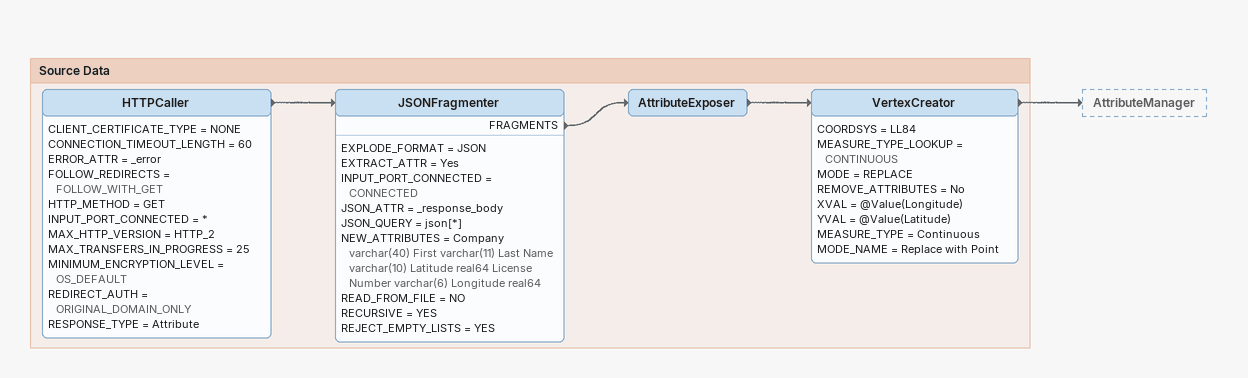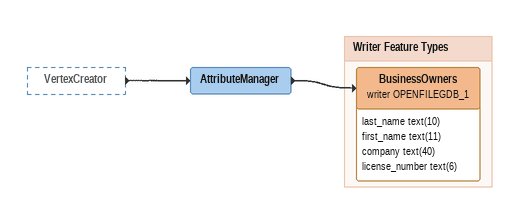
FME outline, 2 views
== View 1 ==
Bookmark: Source Data
HTTPCaller
    CLIENT_CERTIFICATE_TYPE = NONE
    CONNECTION_TIMEOUT_LENGTH = 60
    ERROR_ATTR = _error
    FOLLOW_REDIRECTS = FOLLOW_WITH_GET
    HTTP_METHOD = GET
    INPUT_PORT_CONNECTED = *
    MAX_HTTP_VERSION = HTTP_2
    MAX_TRANSFERS_IN_PROGRESS = 25
    MINIMUM_ENCRYPTION_LEVEL = OS_DEFAULT
    REDIRECT_AUTH = ORIGINAL_DOMAIN_ONLY
    RESPONSE_TYPE = Attribute
    -> JSONFragmenter
JSONFragmenter
    EXPLODE_FORMAT = JSON
    EXTRACT_ATTR = Yes
    INPUT_PORT_CONNECTED = CONNECTED
    JSON_ATTR = _response_body
    JSON_QUERY = json[*]
    NEW_ATTRIBUTES = Company varchar(40) First varchar(11) Last Name varchar(10) Latitude real64 License Number varchar(6) Longitude real64
    READ_FROM_FILE = NO
    RECURSIVE = YES
    REJECT_EMPTY_LISTS = YES
    FRAGMENTS -> AttributeExposer
AttributeExposer
    -> VertexCreator
VertexCreator
    COORDSYS = LL84
    MEASURE_TYPE_LOOKUP = CONTINUOUS
    MODE = REPLACE
    REMOVE_ATTRIBUTES = No
    XVAL = @Value(Longitude)
    YVAL = @Value(Latitude)
    MEASURE_TYPE = Continuous
    MODE_NAME = Replace with Point
    -> AttributeManager

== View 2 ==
VertexCreator [outside]
    -> AttributeManager
AttributeManager
    -> BusinessOwners (writer OPENFILEGDB_1)

Bookmark: Writer Feature Types
BusinessOwners (writer OPENFILEGDB_1)
    attributes: last_name text(10), first_name text(11), company text(40), license_number text(6)
